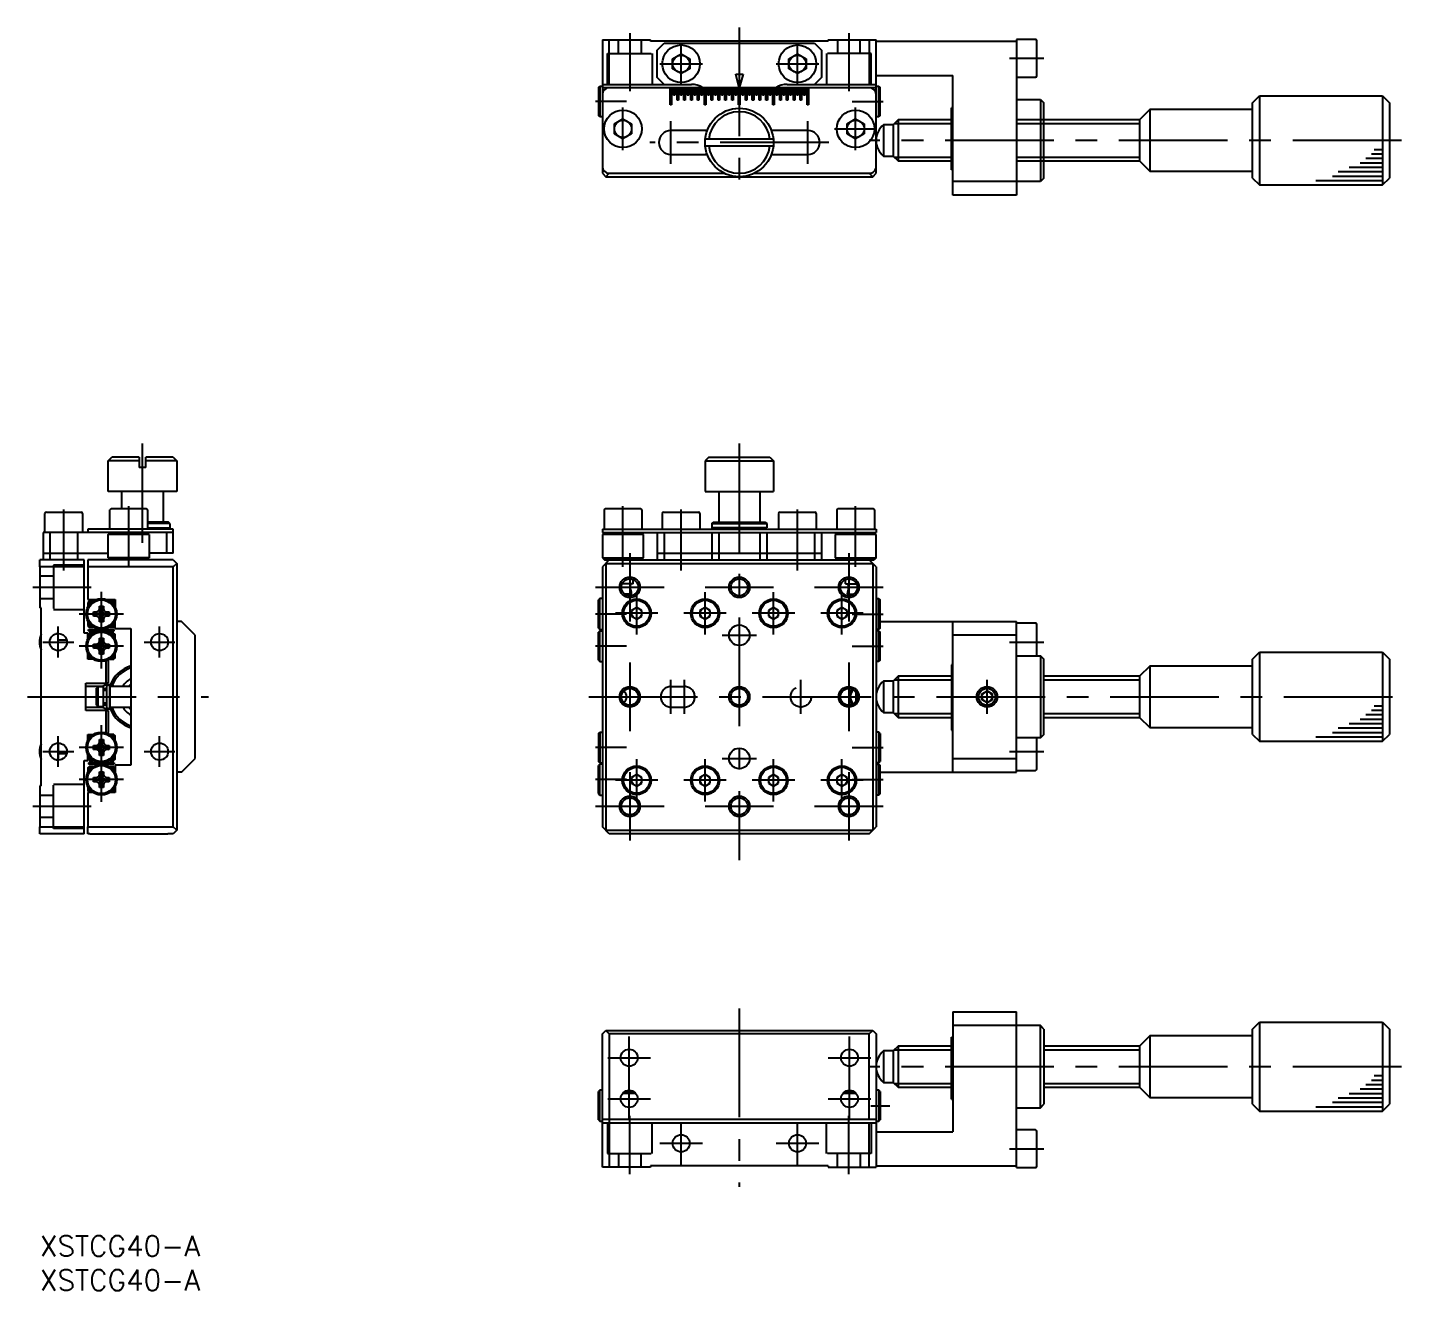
# Model space of a CAD drawing. Extents: x -2 to 411, y -8 to 177.
# Drawn here: x -1.8 to 199.3, y -8 to 176.5 of the extents above; entities that cross this region are included whole.
import ezdxf

# ---------------------------------------------------------------- set-up
doc = ezdxf.new("R2010")
doc.units = 0
doc.header["$LTSCALE"] = 0.5
doc.linetypes.add('CENTER', pattern=[50.8, 31.75, -6.35, 6.35, -6.35])
doc.linetypes.add('DASHED', pattern=[19.05, 12.7, -6.35])
for name, color, linetype in [('MSM_CENTER', 1, 'CENTER'), ('MSM_CONTINUOUS', 7, 'CONTINUOUS'), ('MSM_DASHED', 4, 'DASHED'), ('MSM_NARROW', 5, 'CONTINUOUS'), ('MSM_PART_NUMBER', 7, 'CONTINUOUS')]:
    doc.layers.add(name, color=color, linetype=linetype)
doc.styles.get("Standard").update_dxf_attribs({"font": 'txt.shx', "height": 3, "bigfont": 'bigfont.shx'})

# ---------------------------------------------------------------- blocks, each defined once
blk = doc.blocks.new('*U4')
at = {"layer": 'MSM_PART_NUMBER'}
blk.add_text('XSTCG40-A', height=3, dxfattribs=at).set_placement((0, -3))
blk = doc.blocks.new('*U5')
at = {"layer": 'MSM_PART_NUMBER'}
blk.add_text('XSTCG40-A', height=3, dxfattribs=at).set_placement((0, -8))

msp = doc.modelspace()

# ---------------------------------------------------------------- linework, layer by layer
at = {"layer": 'MSM_CENTER'}
for p, q in [((86.22, 175.73), (86.22, 167.23)), ((102.22, 176.53), (102.22, 152.73)), ((118.22, 175.73), (118.22, 167.23)), ((93.72, 168.13), (93.72, 174.33)), ((110.72, 168.13), (110.72, 174.33)), ((90.62, 171.23), (96.82, 171.23)), ((107.62, 171.23), (113.82, 171.23)), ((141.72, 172.03), (146.72, 172.03)), ((85.72, 165.73), (81.22, 165.73)), ((118.72, 165.73), (123.22, 165.73)), ((85.22, 158.63), (85.22, 164.83)), ((119.22, 158.63), (119.22, 164.83)), ((92.22, 156.63), (92.22, 162.83)), ((112.22, 156.63), (112.22, 162.83)), ((116.12, 161.73), (122.32, 161.73)), ((115.32, 159.73), (89.12, 159.73)), ((198.97, 160.03), (121.22, 160.03)), ((15, 101.24), (15, 115.74)), ((102.22, 115.74), (102.22, 54.86)), ((13, 97.71), (13, 106.59)), ((85.22, 97.71), (85.22, 106.59)), ((85.22, 97.71), (85.22, 106.59)), ((119.22, 97.71), (119.22, 106.59)), ((119.22, 97.71), (119.22, 106.59)), ((3.5, 97.21), (3.5, 106.09)), ((93.72, 97.21), (93.72, 106.09)), ((93.72, 97.21), (93.72, 106.09)), ((110.72, 97.21), (110.72, 106.09)), ((110.72, 97.21), (110.72, 106.09)), ((86.22, 99.74), (86.22, 89.74)), ((118.22, 99.74), (118.22, 89.74)), ((-1, 94.74), (7.5, 94.74)), ((81.22, 94.74), (91.22, 94.74)), ((97.22, 94.74), (107.22, 94.74)), ((113.22, 94.74), (123.22, 94.74)), ((9, 82.89), (9, 94.09)), ((87.22, 87.84), (87.22, 94.04)), ((97.22, 87.84), (97.22, 94.04)), ((107.22, 87.84), (107.22, 94.04)), ((117.22, 87.84), (117.22, 94.04)), ((12.25, 90.84), (5.75, 90.84)), ((85.72, 90.84), (81.22, 90.84)), ((90.32, 90.94), (84.12, 90.94)), ((100.32, 90.94), (94.12, 90.94)), ((110.32, 90.94), (104.12, 90.94)), ((120.32, 90.94), (114.12, 90.94)), ((118.72, 90.84), (123.22, 90.84)), ((2.7, 84.49), (2.7, 88.99)), ((17.5, 84.49), (17.5, 88.99)), ((0.45, 86.74), (4.95, 86.74)), ((15.25, 86.74), (19.75, 86.74)), ((99.72, 87.74), (104.72, 87.74)), ((141.72, 86.74), (146.72, 86.74)), ((12.25, 86.14), (5.75, 86.14)), ((85.72, 86.14), (81.22, 86.14)), ((118.72, 86.14), (123.22, 86.14)), ((86.22, 83.74), (86.22, 73.74)), ((118.22, 83.74), (118.22, 73.74)), ((92.22, 76.24), (92.22, 81.24)), ((94.22, 76.24), (94.22, 81.24)), ((111.22, 76.24), (111.22, 81.24)), ((138.42, 76.24), (138.42, 81.24)), ((-1.8, 78.74), (24.65, 78.74)), ((80.22, 78.74), (199.28, 78.74)), ((9, 63.39), (9, 74.59)), ((2.7, 68.49), (2.7, 72.99)), ((17.5, 68.49), (17.5, 72.99)), ((0.45, 70.74), (4.95, 70.74)), ((12.25, 71.34), (5.75, 71.34)), ((15.25, 70.74), (19.75, 70.74)), ((85.72, 71.34), (81.22, 71.34)), ((118.72, 71.34), (123.22, 71.34)), ((141.72, 70.74), (146.72, 70.74)), ((87.22, 63.44), (87.22, 69.64)), ((97.22, 63.44), (97.22, 69.64)), ((99.72, 69.74), (104.72, 69.74)), ((107.22, 63.44), (107.22, 69.64)), ((117.22, 63.44), (117.22, 69.64)), ((12.25, 66.64), (5.75, 66.64)), ((85.72, 66.64), (81.22, 66.64)), ((90.32, 66.54), (84.12, 66.54)), ((86.22, 67.74), (86.22, 57.74)), ((100.32, 66.54), (94.12, 66.54)), ((110.32, 66.54), (104.12, 66.54)), ((120.32, 66.54), (114.12, 66.54)), ((118.22, 67.74), (118.22, 57.74)), ((118.72, 66.64), (123.22, 66.64)), ((-1, 62.74), (7.5, 62.74)), ((81.22, 62.74), (91.22, 62.74)), ((97.22, 62.74), (107.22, 62.74)), ((113.22, 62.74), (123.22, 62.74)), ((102.22, 33.18), (102.22, 7.13)), ((86.12, 22.9), (86.12, 29.1)), ((118.32, 22.9), (118.32, 29.1)), ((83.02, 26), (89.22, 26)), ((115.22, 26), (121.42, 26)), ((198.97, 24.7), (121.22, 24.7)), ((86.12, 16.9), (86.12, 23.1)), ((118.32, 16.9), (118.32, 23.1)), ((83.02, 20), (89.22, 20)), ((115.22, 20), (121.42, 20)), ((121.42, 19), (124.22, 19)), ((86.22, 9), (86.22, 17.5)), ((93.72, 10.4), (93.72, 16.6)), ((110.72, 10.4), (110.72, 16.6)), ((118.22, 9), (118.22, 17.5)), ((90.62, 13.5), (96.82, 13.5)), ((107.62, 13.5), (113.82, 13.5)), ((141.72, 12.7), (146.72, 12.7))]:
    msp.add_line(p, q, dxfattribs=at)
at = {"layer": 'MSM_CONTINUOUS'}
for p, q in [((82.22, 174.73), (82.22, 155.23)), ((82.22, 174.73), (89.22, 174.73)), ((83.22, 168.23), (83.22, 174.73)), ((89.22, 174.53), (89.22, 174.73)), ((115.22, 174.53), (89.22, 174.53)), ((90.22, 173.23), (91.22, 174.23)), ((90.22, 169.23), (90.22, 173.23)), ((91.22, 174.23), (113.22, 174.23)), ((113.22, 174.23), (114.22, 173.23)), ((114.22, 173.23), (114.22, 169.23)), ((115.22, 174.53), (115.22, 174.73)), ((115.22, 174.73), (122.22, 174.73)), ((121.22, 174.73), (121.22, 168.23)), ((122.22, 155.23), (122.22, 174.73)), ((122.22, 174.53), (142.72, 174.53)), ((142.72, 174.78), (142.72, 152.03)), ((145.52, 174.78), (142.72, 174.78)), ((145.72, 169.48), (145.72, 174.58)), ((92.47, 171.95), (93.72, 172.67)), ((92.47, 170.51), (92.47, 171.95)), ((93.72, 172.67), (94.97, 171.95)), ((94.97, 171.95), (94.97, 170.51)), ((109.47, 171.95), (110.72, 172.67)), ((109.47, 170.51), (109.47, 171.95)), ((110.72, 172.67), (111.97, 171.95)), ((111.97, 171.95), (111.97, 170.51)), ((91.22, 168.23), (90.22, 169.23)), ((93.72, 169.79), (92.47, 170.51)), ((94.97, 170.51), (93.72, 169.79)), ((101.69, 169.73), (102.76, 169.73)), ((102.22, 167.73), (101.69, 169.73)), ((102.76, 169.73), (102.22, 167.73)), ((110.72, 169.79), (109.47, 170.51)), ((111.97, 170.51), (110.72, 169.79)), ((114.22, 169.23), (113.22, 168.23)), ((122.22, 169.53), (133.42, 169.53)), ((133.42, 152.03), (133.42, 169.53)), ((142.72, 169.28), (145.52, 169.28)), ((81.62, 167.78), (81.82, 167.98)), ((81.62, 167.78), (81.62, 163.68)), ((81.82, 167.98), (82.22, 167.98)), ((81.82, 167.98), (81.82, 163.48)), ((82.22, 168.23), (95.23, 168.23)), ((122.22, 167.73), (82.22, 167.73)), ((92.12, 165.23), (92.12, 167.73)), ((92.32, 167.73), (92.32, 165.23)), ((92.62, 166.63), (92.62, 167.73)), ((92.82, 167.73), (92.82, 166.63)), ((93.12, 165.93), (93.12, 167.73)), ((93.32, 167.73), (93.32, 165.93)), ((93.62, 166.63), (93.62, 167.73)), ((93.82, 167.73), (93.82, 166.63)), ((94.12, 165.93), (94.12, 167.73)), ((94.32, 167.73), (94.32, 165.93)), ((94.62, 166.63), (94.62, 167.73)), ((94.82, 167.73), (94.82, 166.63)), ((95.12, 165.93), (95.12, 167.73)), ((95.32, 167.73), (95.32, 165.93)), ((95.62, 166.63), (95.62, 167.73)), ((95.82, 167.73), (95.82, 166.63)), ((96.12, 165.93), (96.12, 167.73)), ((96.32, 167.73), (96.32, 165.93)), ((96.62, 166.63), (96.62, 167.73)), ((96.82, 167.73), (96.82, 166.63)), ((97.12, 165.23), (97.12, 167.73)), ((97.32, 167.73), (97.32, 165.23)), ((97.62, 166.63), (97.62, 167.73)), ((97.82, 167.73), (97.82, 166.63)), ((98.12, 165.93), (98.12, 167.73)), ((98.32, 167.73), (98.32, 165.93)), ((98.62, 166.63), (98.62, 167.73)), ((98.82, 167.73), (98.82, 166.63)), ((99.12, 165.93), (99.12, 167.73)), ((99.32, 167.73), (99.32, 165.93)), ((99.62, 166.63), (99.62, 167.73)), ((99.82, 167.73), (99.82, 166.63)), ((100.12, 165.93), (100.12, 167.73)), ((100.32, 167.73), (100.32, 165.93)), ((100.62, 166.63), (100.62, 167.73)), ((100.82, 167.73), (100.82, 166.63)), ((101.12, 165.93), (101.12, 167.73)), ((101.32, 167.73), (101.32, 165.93)), ((101.62, 166.63), (101.62, 167.73)), ((101.82, 167.73), (101.82, 166.63)), ((102.12, 165.23), (102.12, 167.73)), ((102.32, 167.73), (102.32, 165.23)), ((102.62, 166.63), (102.62, 167.73)), ((102.82, 167.73), (102.82, 166.63)), ((103.12, 165.93), (103.12, 167.73)), ((103.32, 167.73), (103.32, 165.93)), ((103.62, 166.63), (103.62, 167.73)), ((103.82, 167.73), (103.82, 166.63)), ((104.12, 165.93), (104.12, 167.73)), ((104.32, 167.73), (104.32, 165.93)), ((104.62, 166.63), (104.62, 167.73)), ((104.82, 167.73), (104.82, 166.63)), ((105.12, 165.93), (105.12, 167.73)), ((105.32, 167.73), (105.32, 165.93)), ((105.62, 166.63), (105.62, 167.73)), ((105.82, 167.73), (105.82, 166.63)), ((106.12, 165.93), (106.12, 167.73)), ((106.32, 167.73), (106.32, 165.93)), ((106.62, 166.63), (106.62, 167.73)), ((106.82, 167.73), (106.82, 166.63)), ((107.12, 165.23), (107.12, 167.73)), ((107.32, 167.73), (107.32, 165.23)), ((107.62, 166.63), (107.62, 167.73)), ((107.82, 167.73), (107.82, 166.63)), ((108.12, 165.93), (108.12, 167.73)), ((108.32, 167.73), (108.32, 165.93)), ((108.62, 166.63), (108.62, 167.73)), ((108.82, 167.73), (108.82, 166.63)), ((109.12, 165.93), (109.12, 167.73)), ((109.22, 168.23), (122.22, 168.23)), ((109.32, 167.73), (109.32, 165.93)), ((109.62, 166.63), (109.62, 167.73)), ((109.82, 167.73), (109.82, 166.63)), ((110.12, 165.93), (110.12, 167.73)), ((110.32, 167.73), (110.32, 165.93)), ((110.62, 166.63), (110.62, 167.73)), ((110.82, 167.73), (110.82, 166.63)), ((111.12, 165.93), (111.12, 167.73)), ((111.32, 167.73), (111.32, 165.93)), ((111.62, 166.63), (111.62, 167.73)), ((111.82, 167.73), (111.82, 166.63)), ((112.12, 165.23), (112.12, 167.73)), ((112.32, 167.73), (112.32, 165.23)), ((122.22, 167.98), (122.62, 167.98)), ((122.62, 167.98), (122.82, 167.78)), ((122.62, 163.48), (122.62, 167.98)), ((122.82, 163.68), (122.82, 167.78)), ((92.32, 165.23), (92.12, 165.23)), ((92.82, 166.63), (92.62, 166.63)), ((93.32, 165.93), (93.12, 165.93)), ((93.82, 166.63), (93.62, 166.63)), ((94.32, 165.93), (94.12, 165.93)), ((94.82, 166.63), (94.62, 166.63)), ((95.32, 165.93), (95.12, 165.93)), ((95.82, 166.63), (95.62, 166.63)), ((96.32, 165.93), (96.12, 165.93)), ((96.82, 166.63), (96.62, 166.63)), ((97.32, 165.23), (97.12, 165.23)), ((97.82, 166.63), (97.62, 166.63)), ((98.32, 165.93), (98.12, 165.93)), ((98.82, 166.63), (98.62, 166.63)), ((99.32, 165.93), (99.12, 165.93)), ((99.82, 166.63), (99.62, 166.63)), ((100.32, 165.93), (100.12, 165.93)), ((100.82, 166.63), (100.62, 166.63)), ((101.32, 165.93), (101.12, 165.93)), ((101.82, 166.63), (101.62, 166.63)), ((102.32, 165.23), (102.12, 165.23)), ((102.82, 166.63), (102.62, 166.63)), ((103.32, 165.93), (103.12, 165.93)), ((103.82, 166.63), (103.62, 166.63)), ((104.32, 165.93), (104.12, 165.93)), ((104.82, 166.63), (104.62, 166.63)), ((105.32, 165.93), (105.12, 165.93)), ((105.82, 166.63), (105.62, 166.63)), ((106.32, 165.93), (106.12, 165.93)), ((106.82, 166.63), (106.62, 166.63)), ((107.32, 165.23), (107.12, 165.23)), ((107.82, 166.63), (107.62, 166.63)), ((108.32, 165.93), (108.12, 165.93)), ((108.82, 166.63), (108.62, 166.63)), ((109.32, 165.93), (109.12, 165.93)), ((109.82, 166.63), (109.62, 166.63)), ((110.32, 165.93), (110.12, 165.93)), ((110.82, 166.63), (110.62, 166.63)), ((111.32, 165.93), (111.12, 165.93)), ((111.82, 166.63), (111.62, 166.63)), ((112.32, 165.23), (112.12, 165.23)), ((142.72, 166.03), (146.22, 166.03)), ((146.22, 166.03), (146.22, 154.03)), ((146.22, 166.03), (146.72, 165.53)), ((146.72, 154.53), (146.72, 165.53)), ((177.22, 165.53), (178.22, 166.53)), ((177.22, 154.53), (177.22, 165.53)), ((178.22, 166.53), (196.22, 166.53)), ((178.22, 166.53), (178.22, 153.53)), ((196.22, 166.53), (197.22, 165.53)), ((196.22, 166.53), (196.22, 153.53)), ((197.22, 165.53), (197.22, 154.53)), ((81.82, 163.48), (81.62, 163.68)), ((82.22, 163.48), (81.82, 163.48)), ((83.97, 162.45), (85.22, 163.17)), ((85.22, 163.17), (86.47, 162.45)), ((117.97, 162.45), (119.22, 163.17)), ((119.22, 163.17), (120.47, 162.45)), ((122.62, 163.48), (122.22, 163.48)), ((122.82, 163.68), (122.62, 163.48)), ((125.42, 163.03), (124.72, 162.33)), ((125.42, 163.03), (125.42, 157.03)), ((133.22, 163.03), (125.42, 163.03)), ((133.22, 155.73), (133.22, 164.78)), ((133.42, 164.78), (133.22, 164.78)), ((160.72, 163.03), (142.92, 163.03)), ((162.22, 164.53), (160.72, 163.03)), ((160.72, 163.03), (160.72, 157.03)), ((177.22, 164.53), (162.22, 164.53)), ((162.22, 164.53), (162.22, 155.53)), ((83.97, 161.01), (83.97, 162.45)), ((85.22, 160.29), (83.97, 161.01)), ((86.47, 161.01), (85.22, 160.29)), ((86.47, 162.45), (86.47, 161.01)), ((97.54, 161.48), (92.22, 161.48)), ((112.22, 161.48), (106.91, 161.48)), ((117.97, 161.01), (117.97, 162.45)), ((119.22, 160.29), (117.97, 161.01)), ((120.47, 161.01), (119.22, 160.29)), ((120.47, 162.45), (120.47, 161.01)), ((123.3, 162.33), (123.3, 157.73)), ((124.72, 162.33), (123.3, 162.33)), ((124.72, 162.33), (124.72, 157.73)), ((107.2, 160.23), (97.25, 160.23)), ((97.25, 159.23), (107.2, 159.23)), ((92.22, 157.98), (97.54, 157.98)), ((106.91, 157.98), (112.22, 157.98)), ((123.3, 157.73), (124.72, 157.73)), ((124.72, 157.73), (125.42, 157.03)), ((125.42, 157.03), (133.22, 157.03)), ((142.92, 157.03), (160.72, 157.03)), ((160.72, 157.03), (162.22, 155.53)), ((82.22, 155.23), (82.72, 154.73)), ((82.72, 154.73), (83.22, 155.23)), ((83.22, 155.23), (100.05, 155.23)), ((104.4, 155.23), (121.22, 155.23)), ((121.22, 155.23), (121.72, 154.73)), ((121.72, 154.73), (122.22, 155.23)), ((133.42, 155.73), (133.22, 155.73)), ((162.22, 155.53), (177.22, 155.53)), ((82.72, 154.73), (121.72, 154.73)), ((146.22, 154.03), (133.42, 154.03)), ((146.72, 154.53), (146.22, 154.03)), ((177.22, 154.53), (178.22, 153.53)), ((178.22, 153.53), (196.22, 153.53)), ((196.22, 153.53), (197.22, 154.53)), ((142.72, 152.03), (133.42, 152.03)), ((10, 113.24), (10.5, 113.74)), ((10, 108.74), (10, 113.24)), ((14.5, 113.24), (10, 113.24)), ((14.5, 113.74), (10.5, 113.74)), ((14.5, 113.74), (14.5, 112.24)), ((19.5, 113.74), (15.5, 113.74)), ((15.5, 112.24), (15.5, 113.74)), ((20, 113.24), (15.5, 113.24)), ((19.5, 113.74), (20, 113.24)), ((20, 113.24), (20, 108.74)), ((97.75, 113.74), (97.25, 113.24)), ((97.25, 113.24), (107.2, 113.24)), ((97.25, 113.24), (97.25, 112.24)), ((97.75, 113.74), (106.7, 113.74)), ((106.7, 113.74), (107.2, 113.24)), ((107.2, 113.24), (107.2, 112.24)), ((15.5, 112.24), (14.5, 112.24)), ((97.22, 112.24), (97.22, 108.74)), ((97.22, 112.24), (97.25, 112.24)), ((107.2, 112.24), (107.22, 112.24)), ((107.22, 112.24), (107.22, 108.74)), ((20, 108.74), (10, 108.74)), ((12, 106.24), (12, 108.74)), ((18, 108.74), (18, 104.24)), ((97.22, 108.74), (107.22, 108.74)), ((99.22, 108.74), (99.22, 104.24)), ((105.22, 108.74), (105.22, 104.24)), ((0.75, 102.74), (0.75, 105.54)), ((0.95, 105.74), (6.05, 105.74)), ((6.25, 105.54), (6.25, 102.74)), ((10.25, 103.24), (10.25, 106.04)), ((10.45, 106.24), (15.55, 106.24)), ((15.75, 106.04), (15.75, 103.24)), ((82.47, 106.04), (82.47, 103.24)), ((82.67, 106.24), (87.77, 106.24)), ((87.97, 106.04), (87.97, 103.24)), ((90.97, 105.54), (90.97, 103.24)), ((91.17, 105.74), (96.27, 105.74)), ((96.47, 105.54), (96.47, 103.24)), ((107.97, 105.54), (107.97, 103.24)), ((108.17, 105.74), (113.27, 105.74)), ((113.47, 105.54), (113.47, 103.24)), ((116.47, 106.04), (116.47, 103.24)), ((116.67, 106.24), (121.77, 106.24)), ((121.97, 106.04), (121.97, 103.24)), ((0.5, 102.74), (0.5, 98.74)), ((19.5, 102.74), (0.5, 102.74)), ((1.5, 98.74), (1.5, 102.74)), ((5.5, 102.74), (5.5, 98.74)), ((19.5, 103.24), (7, 103.24)), ((7, 103.24), (7, 102.74)), ((10, 102.44), (10.3, 102.74)), ((16, 102.44), (15.7, 102.74)), ((18.8, 104.24), (15.75, 104.24)), ((19, 104.04), (15.75, 104.04)), ((15.75, 103.44), (19, 103.44)), ((18.5, 102.74), (18.5, 99.74)), ((19, 104.04), (18.8, 104.24)), ((18.8, 103.24), (19, 103.44)), ((19, 104.04), (19, 103.44)), ((19.5, 99.74), (19.5, 103.24)), ((82.22, 103.24), (82.22, 102.74)), ((82.22, 103.24), (122.22, 103.24)), ((82.22, 102.74), (122.22, 102.74)), ((82.52, 102.74), (82.22, 102.44)), ((88.22, 102.44), (87.92, 102.74)), ((90.22, 102.74), (90.22, 98.74)), ((91.22, 102.74), (91.22, 98.74)), ((98.22, 104.04), (98.42, 104.24)), ((98.22, 104.04), (98.22, 103.44)), ((98.22, 104.04), (106.22, 104.04)), ((98.42, 103.24), (98.22, 103.44)), ((106.22, 103.44), (98.22, 103.44)), ((98.22, 102.74), (98.22, 98.74)), ((98.42, 104.24), (106.02, 104.24)), ((99.22, 102.74), (99.22, 98.74)), ((105.22, 102.74), (105.22, 98.74)), ((106.02, 104.24), (106.22, 104.04)), ((106.02, 103.24), (106.22, 103.44)), ((106.22, 104.04), (106.22, 103.44)), ((106.22, 102.74), (106.22, 98.74)), ((113.22, 102.74), (113.22, 98.74)), ((114.22, 102.74), (114.22, 98.74)), ((116.52, 102.74), (116.22, 102.44)), ((122.22, 102.44), (121.92, 102.74)), ((122.22, 103.24), (122.22, 102.74)), ((10, 99.04), (10, 102.44)), ((16, 102.44), (10, 102.44)), ((16, 102.44), (16, 99.04)), ((82.22, 102.44), (82.22, 99.04)), ((82.23, 102.44), (82.22, 102.44)), ((88.22, 102.44), (82.23, 102.44)), ((88.22, 99.04), (88.22, 102.44)), ((116.22, 102.44), (116.22, 99.04)), ((116.23, 102.44), (116.22, 102.44)), ((122.22, 102.44), (116.23, 102.44)), ((122.22, 99.04), (122.22, 102.44)), ((0, 97.74), (0, 98.74)), ((6.5, 98.74), (0, 98.74)), ((0.5, 99.74), (10, 99.74)), ((6.5, 88.04), (6.5, 98.74)), ((7, 98.74), (7, 92.94)), ((19.5, 98.74), (7, 98.74)), ((10, 99.04), (10.3, 98.74)), ((16, 99.04), (10, 99.04)), ((15.7, 98.74), (16, 99.04)), ((19.5, 99.74), (16, 99.74)), ((19.5, 98.74), (20, 98.24)), ((82.22, 99.04), (88.22, 99.04)), ((82.22, 99.04), (82.52, 98.74)), ((83.22, 98.74), (82.22, 97.74)), ((82.52, 98.74), (121.92, 98.74)), ((87.92, 98.74), (88.22, 99.04)), ((90.22, 99.74), (114.22, 99.74)), ((116.22, 99.04), (122.22, 99.04)), ((116.22, 99.04), (116.52, 98.74)), ((122.22, 97.74), (121.22, 98.74)), ((122.22, 99.04), (121.92, 98.74)), ((0, 97.74), (0, 91.74)), ((6.5, 97.74), (0, 97.74)), ((19.5, 97.74), (7, 97.74)), ((20, 98.24), (19.5, 97.74)), ((19.5, 59.74), (19.5, 97.74)), ((20, 98.24), (20, 59.24)), ((82.22, 97.74), (82.22, 59.74)), ((82.72, 98.24), (121.72, 98.24)), ((82.72, 98.24), (82.72, 59.24)), ((121.72, 98.24), (121.72, 59.24)), ((122.22, 97.74), (122.22, 59.74)), ((86.72, 95.24), (85.1, 95.24)), ((86.72, 95.24), (86.72, 95.86)), ((117.72, 95.24), (117.72, 95.86)), ((117.72, 95.24), (119.35, 95.24)), ((7, 92.94), (8.19, 92.94)), ((7.2, 92.74), (7, 92.54)), ((7, 92.54), (7, 91.87)), ((7, 92.54), (7.53, 92.54)), ((7.79, 92.74), (7.2, 92.74)), ((7.2, 92.19), (7.2, 92.74)), ((8.13, 92.91), (8.1, 92.94)), ((9.81, 92.94), (11, 92.94)), ((9.9, 92.94), (9.87, 92.91)), ((10.8, 92.74), (10.21, 92.74)), ((10.47, 92.54), (11, 92.54)), ((11, 92.54), (10.8, 92.74)), ((10.8, 92.74), (10.8, 92.19)), ((11, 92.94), (11, 91.87)), ((81.82, 93.09), (81.62, 92.89)), ((81.62, 88.79), (81.62, 92.89)), ((82.22, 93.09), (81.82, 93.09)), ((81.82, 88.59), (81.82, 93.09)), ((86.47, 93.74), (85.51, 93.74)), ((86.47, 93.74), (86.1, 93.52)), ((117.98, 93.74), (118.94, 93.74)), ((117.98, 93.74), (118.35, 93.52)), ((122.22, 93.09), (122.62, 93.09)), ((122.62, 93.09), (122.82, 92.89)), ((122.62, 88.59), (122.62, 93.09)), ((122.82, 88.79), (122.82, 92.89)), ((0.2, 91.74), (0, 91.74)), ((0.2, 65.74), (0.2, 91.74)), ((7.85, 91.14), (8.2, 91.14)), ((7.85, 90.54), (7.85, 91.14)), ((7.85, 91.14), (8.2, 90.93)), ((7.85, 90.54), (8.2, 90.75)), ((8.2, 90.54), (7.85, 90.54)), ((8.2, 90.93), (8.41, 90.93)), ((8.2, 90.93), (8.2, 90.75)), ((8.41, 90.75), (8.2, 90.75)), ((8.7, 91.99), (9.3, 91.99)), ((8.7, 91.64), (8.7, 91.99)), ((8.7, 91.99), (8.91, 91.63)), ((8.91, 91.43), (8.91, 91.63)), ((9.09, 91.63), (8.91, 91.63)), ((9.3, 91.99), (9.09, 91.63)), ((9.09, 91.63), (9.09, 91.43)), ((9.3, 91.99), (9.3, 91.64)), ((9.59, 90.93), (9.8, 90.93)), ((9.8, 90.75), (9.59, 90.75)), ((9.8, 91.14), (10.15, 91.14)), ((9.8, 90.93), (10.15, 91.14)), ((9.8, 90.93), (9.8, 90.75)), ((9.8, 90.75), (10.15, 90.54)), ((10.15, 90.54), (9.8, 90.54)), ((10.15, 91.14), (10.15, 90.54)), ((87.22, 91.81), (86.47, 91.37)), ((86.47, 91.37), (86.47, 90.51)), ((86.47, 90.51), (87.22, 90.07)), ((87.97, 91.37), (87.22, 91.81)), ((87.22, 90.07), (87.97, 90.51)), ((87.97, 90.51), (87.97, 91.37)), ((97.22, 91.81), (96.47, 91.37)), ((96.47, 91.37), (96.47, 90.51)), ((96.47, 90.51), (97.22, 90.07)), ((97.97, 91.37), (97.22, 91.81)), ((97.22, 90.07), (97.97, 90.51)), ((97.97, 90.51), (97.97, 91.37)), ((107.22, 91.81), (106.47, 91.37)), ((106.47, 91.37), (106.47, 90.51)), ((106.47, 90.51), (107.22, 90.07)), ((107.97, 91.37), (107.22, 91.81)), ((107.22, 90.07), (107.97, 90.51)), ((107.97, 90.51), (107.97, 91.37)), ((117.22, 91.81), (116.47, 91.37)), ((116.47, 91.37), (116.47, 90.51)), ((116.47, 90.51), (117.22, 90.07)), ((117.97, 91.37), (117.22, 91.81)), ((117.22, 90.07), (117.97, 90.51)), ((117.97, 90.51), (117.97, 91.37)), ((7, 89.81), (7, 89.14)), ((7, 89.14), (7.2, 88.94)), ((7.53, 89.14), (7, 89.14)), ((7.12, 88.59), (10.87, 88.59)), ((7.12, 88.39), (7.12, 88.59)), ((7.2, 88.94), (7.2, 89.49)), ((7.2, 88.94), (7.79, 88.94)), ((8.05, 88.59), (8.19, 88.74)), ((8.05, 88.59), (8.05, 88.59)), ((8.05, 88.59), (8.05, 88.59)), ((8.7, 89.69), (8.7, 90.04)), ((8.7, 89.69), (8.91, 90.04)), ((9.3, 89.69), (8.7, 89.69)), ((8.91, 90.04), (8.91, 90.25)), ((9.09, 90.04), (8.91, 90.04)), ((9.09, 90.25), (9.09, 90.04)), ((9.3, 89.69), (9.09, 90.04)), ((9.3, 90.04), (9.3, 89.69)), ((9.65, 88.69), (9.75, 88.59)), ((9.76, 88.72), (9.89, 88.59)), ((9.81, 88.74), (9.95, 88.59)), ((9.95, 88.59), (9.95, 88.59)), ((9.95, 88.59), (9.95, 88.59)), ((10.21, 88.94), (10.8, 88.94)), ((11, 89.14), (10.47, 89.14)), ((10.8, 89.49), (10.8, 88.94)), ((10.8, 88.94), (11, 89.14)), ((10.87, 88.39), (10.87, 88.59)), ((11, 88.74), (11, 89.81)), ((11, 88.74), (13.3, 88.74)), ((13.3, 88.74), (13.3, 68.74)), ((20.7, 89.74), (20, 89.74)), ((22.7, 87.74), (20.7, 89.74)), ((81.62, 88.79), (81.82, 88.59)), ((81.82, 88.59), (82.22, 88.59)), ((122.62, 88.59), (122.22, 88.59)), ((122.82, 88.79), (122.62, 88.59)), ((122.82, 89.74), (142.72, 89.74)), ((133.42, 67.74), (133.42, 89.74)), ((142.72, 67.74), (142.72, 89.74)), ((145.52, 89.49), (142.72, 89.49)), ((145.72, 84.74), (145.72, 89.29)), ((2.7, 87.94), (2.35, 87.94)), ((2.7, 85.49), (2.7, 87.94)), ((3.91, 87.04), (2.7, 87.04)), ((7, 88.04), (6.5, 88.04)), ((7, 87.17), (7, 88.04)), ((7.2, 88.04), (7, 87.84)), ((7.53, 87.84), (7, 87.84)), ((7.12, 88.39), (10.87, 88.39)), ((7.79, 88.04), (7.2, 88.04)), ((7.2, 88.04), (7.2, 87.49)), ((8.05, 88.38), (8.05, 88.39)), ((8.05, 88.38), (8.05, 88.39)), ((8.19, 88.24), (8.05, 88.38)), ((8.24, 88.26), (8.11, 88.39)), ((8.35, 88.29), (8.25, 88.39)), ((8.7, 87.29), (9.3, 87.29)), ((8.7, 86.94), (8.7, 87.29)), ((8.7, 87.29), (8.91, 86.93)), ((8.91, 86.73), (8.91, 86.93)), ((9.09, 86.93), (8.91, 86.93)), ((9.3, 87.29), (9.09, 86.93)), ((9.09, 86.93), (9.09, 86.73)), ((9.3, 87.29), (9.3, 86.94)), ((9.95, 88.38), (9.81, 88.24)), ((9.95, 88.39), (9.95, 88.38)), ((9.95, 88.39), (9.95, 88.38)), ((10.8, 88.04), (10.21, 88.04)), ((11, 87.84), (10.47, 87.84)), ((10.8, 88.04), (11, 87.84)), ((10.8, 87.49), (10.8, 88.04)), ((11, 87.17), (11, 87.84)), ((22.7, 69.74), (22.7, 87.74)), ((81.82, 88.39), (81.62, 88.19)), ((81.62, 84.09), (81.62, 88.19)), ((81.82, 88.39), (82.22, 88.39)), ((81.82, 83.89), (81.82, 88.39)), ((122.62, 88.39), (122.22, 88.39)), ((122.62, 88.39), (122.82, 88.19)), ((122.62, 83.89), (122.62, 88.39)), ((122.82, 84.09), (122.82, 88.19)), ((142.72, 87.74), (133.42, 87.74)), ((7, 84.24), (7, 85.11)), ((7.2, 84.79), (7.2, 84.24)), ((7.85, 86.44), (8.2, 86.44)), ((7.85, 85.84), (7.85, 86.44)), ((7.85, 86.44), (8.2, 86.23)), ((7.85, 85.84), (8.2, 86.05)), ((8.2, 85.84), (7.85, 85.84)), ((8.2, 86.23), (8.41, 86.23)), ((8.2, 86.23), (8.2, 86.05)), ((8.41, 86.05), (8.2, 86.05)), ((8.7, 84.99), (8.7, 85.34)), ((8.7, 84.99), (8.91, 85.34)), ((9.3, 84.99), (8.7, 84.99)), ((8.91, 85.34), (8.91, 85.55)), ((9.09, 85.34), (8.91, 85.34)), ((9.09, 85.55), (9.09, 85.34)), ((9.3, 84.99), (9.09, 85.34)), ((9.3, 85.34), (9.3, 84.99)), ((9.59, 86.23), (9.8, 86.23)), ((9.8, 86.05), (9.59, 86.05)), ((9.8, 86.44), (10.15, 86.44)), ((9.8, 86.23), (10.15, 86.44)), ((9.8, 86.23), (9.8, 86.05)), ((9.8, 86.05), (10.15, 85.84)), ((10.15, 85.84), (9.8, 85.84)), ((10.15, 86.44), (10.15, 85.84)), ((10.8, 84.24), (10.8, 84.79)), ((11, 84.44), (11, 85.11)), ((142.72, 84.74), (146.22, 84.74)), ((145.72, 84.74), (146.22, 84.74)), ((146.22, 84.74), (146.22, 72.74)), ((146.72, 84.24), (146.22, 84.74)), ((146.22, 84.74), (146.22, 72.74)), ((146.22, 84.74), (146.72, 84.24)), ((177.22, 84.24), (178.22, 85.24)), ((178.22, 85.24), (196.22, 85.24)), ((178.22, 85.24), (178.22, 72.24)), ((196.22, 85.24), (197.22, 84.24)), ((196.22, 85.24), (196.22, 72.24)), ((7.2, 84.24), (7, 84.44)), ((7, 84.44), (7.53, 84.44)), ((7.79, 84.24), (7, 84.24)), ((9.7, 80.74), (9.7, 84)), ((9.87, 84.06), (10, 83.94)), ((10, 83.94), (10, 80.74)), ((10.21, 84.24), (10.8, 84.24)), ((10.47, 84.44), (11, 84.44)), ((11, 84.44), (10.8, 84.24)), ((81.62, 84.09), (81.82, 83.89)), ((81.82, 83.89), (82.22, 83.89)), ((122.62, 83.89), (122.22, 83.89)), ((122.82, 84.09), (122.62, 83.89)), ((133.42, 83.39), (133.22, 83.39)), ((133.22, 83.39), (133.22, 73.89)), ((146.72, 73.24), (146.72, 84.24)), ((146.72, 73.24), (146.72, 84.24)), ((162.22, 83.24), (160.72, 81.74)), ((177.22, 83.24), (162.22, 83.24)), ((162.22, 83.24), (162.22, 74.24)), ((177.22, 73.24), (177.22, 84.24)), ((197.22, 84.24), (197.22, 73.24)), ((6.7, 76.74), (6.7, 80.74)), ((6.7, 80.74), (9.7, 80.74)), ((10, 80.74), (9.7, 80.74)), ((123.3, 81.04), (123.3, 76.44)), ((124.72, 81.04), (123.3, 81.04)), ((125.42, 81.74), (124.72, 81.04)), ((124.72, 81.04), (124.72, 76.44)), ((125.42, 81.74), (125.42, 75.74)), ((133.22, 81.74), (125.42, 81.74)), ((133.22, 80.66), (133.42, 80.66)), ((160.72, 81.74), (146.72, 81.74)), ((160.72, 81.74), (160.72, 75.74)), ((9.1, 80.24), (6.7, 80.24)), ((8.5, 80.18), (8.3, 79.98)), ((8.3, 77.5), (8.3, 79.98)), ((9.1, 80.18), (8.5, 80.18)), ((8.5, 77.29), (8.5, 80.18)), ((9.3, 80.24), (9.1, 80.24)), ((9.1, 80.18), (9.1, 80.24)), ((9.3, 77.24), (9.3, 80.24)), ((9.75, 79.64), (9.3, 79.64)), ((9.7, 79.95), (9.7, 79.64)), ((9.75, 80.24), (9.75, 77.24)), ((10.25, 77.24), (10.25, 80.24)), ((10.3, 79.64), (10.25, 79.64)), ((13.3, 80.24), (10.3, 80.24)), ((10.3, 77.24), (10.3, 80.24)), ((119.32, 78.19), (119.32, 79.29)), ((137.67, 79.17), (138.42, 79.61)), ((137.67, 78.31), (137.67, 79.17)), ((138.42, 79.61), (139.17, 79.17)), ((139.17, 79.17), (139.17, 78.31)), ((6.7, 77.24), (9.1, 77.24)), ((9.7, 76.74), (6.7, 76.74)), ((8.3, 77.5), (8.5, 77.29)), ((9.1, 77.29), (8.5, 77.29)), ((9.1, 77.24), (9.1, 77.29)), ((9.1, 77.24), (9.3, 77.24)), ((9.3, 77.84), (9.75, 77.84)), ((9.7, 77.84), (9.7, 77.53)), ((9.7, 73.48), (9.7, 76.74)), ((9.7, 76.74), (10, 76.74)), ((10, 76.74), (10, 73.54)), ((10.25, 77.84), (10.3, 77.84)), ((10.3, 77.24), (13.3, 77.24)), ((123.3, 76.44), (124.72, 76.44)), ((124.72, 76.44), (125.42, 75.74)), ((133.42, 76.62), (133.22, 76.62)), ((138.42, 77.87), (137.67, 78.31)), ((139.17, 78.31), (138.42, 77.87)), ((125.42, 75.74), (133.22, 75.74)), ((146.72, 75.74), (160.72, 75.74)), ((160.72, 75.74), (162.22, 74.24)), ((7, 72.37), (7, 73.24)), ((7, 73.24), (7.79, 73.24)), ((7.2, 73.24), (7, 73.04)), ((7.53, 73.04), (7, 73.04)), ((7.2, 73.24), (7.2, 72.69)), ((8.7, 72.49), (9.3, 72.49)), ((8.7, 72.14), (8.7, 72.49)), ((8.7, 72.49), (8.91, 72.13)), ((9.3, 72.49), (9.09, 72.13)), ((9.3, 72.49), (9.3, 72.14)), ((9.87, 73.41), (10, 73.54)), ((10.8, 73.24), (10.21, 73.24)), ((10.47, 73.04), (11, 73.04)), ((10.8, 73.24), (10.8, 72.69)), ((10.8, 73.24), (11, 73.04)), ((11, 72.37), (11, 73.04)), ((81.62, 73.39), (81.82, 73.59)), ((81.62, 73.39), (81.62, 69.29)), ((81.82, 73.59), (82.22, 73.59)), ((81.82, 73.59), (81.82, 69.09)), ((122.62, 73.59), (122.22, 73.59)), ((122.62, 73.59), (122.62, 69.09)), ((122.82, 73.39), (122.62, 73.59)), ((122.82, 73.39), (122.82, 69.29)), ((133.22, 73.89), (133.42, 73.89)), ((146.22, 72.74), (142.72, 72.74)), ((145.72, 68.19), (145.72, 72.74)), ((146.22, 72.74), (145.72, 72.74)), ((146.22, 72.74), (146.72, 73.24)), ((146.72, 73.24), (146.22, 72.74)), ((162.22, 74.24), (177.22, 74.24)), ((177.22, 73.24), (178.22, 72.24)), ((196.22, 72.24), (197.22, 73.24)), ((2.7, 71.99), (2.7, 69.54)), ((2.7, 70.44), (3.91, 70.44)), ((7.85, 71.04), (7.85, 71.64)), ((7.85, 71.64), (8.2, 71.64)), ((7.85, 71.64), (8.2, 71.43)), ((7.85, 71.04), (8.2, 71.25)), ((8.2, 71.04), (7.85, 71.04)), ((8.2, 71.43), (8.41, 71.43)), ((8.2, 71.43), (8.2, 71.25)), ((8.41, 71.25), (8.2, 71.25)), ((8.7, 70.19), (8.7, 70.54)), ((8.7, 70.19), (8.91, 70.54)), ((8.91, 71.93), (8.91, 72.13)), ((9.09, 72.13), (8.91, 72.13)), ((8.91, 70.54), (8.91, 70.75)), ((9.09, 70.54), (8.91, 70.54)), ((9.09, 72.13), (9.09, 71.93)), ((9.09, 70.75), (9.09, 70.54)), ((9.3, 70.19), (9.09, 70.54)), ((9.3, 70.54), (9.3, 70.19)), ((9.59, 71.43), (9.8, 71.43)), ((9.8, 71.25), (9.59, 71.25)), ((9.8, 71.64), (10.15, 71.64)), ((9.8, 71.43), (10.15, 71.64)), ((9.8, 71.43), (9.8, 71.25)), ((9.8, 71.25), (10.15, 71.04)), ((10.15, 71.04), (9.8, 71.04)), ((10.15, 71.64), (10.15, 71.04)), ((178.22, 72.24), (196.22, 72.24)), ((2.35, 69.54), (2.7, 69.54)), ((6.5, 69.44), (7, 69.44)), ((6.5, 58.74), (6.5, 69.44)), ((7, 69.44), (7, 70.31)), ((7.53, 69.64), (7, 69.64)), ((7.2, 69.44), (7, 69.64)), ((7, 68.34), (7.2, 68.54)), ((7.12, 69.09), (7.12, 68.89)), ((8.95, 69.09), (7.12, 69.09)), ((10.87, 68.89), (7.12, 68.89)), ((7.2, 69.44), (7.2, 69.99)), ((7.2, 69.44), (7.79, 69.44)), ((7.2, 67.99), (7.2, 68.54)), ((7.79, 68.54), (7.2, 68.54)), ((8.05, 69.1), (8.19, 69.24)), ((8.05, 69.09), (8.05, 69.1)), ((8.05, 69.09), (8.05, 69.1)), ((8.05, 68.88), (8.05, 68.89)), ((8.05, 68.88), (8.05, 68.89)), ((8.19, 68.74), (8.05, 68.88)), ((8.11, 69.09), (8.24, 69.22)), ((8.25, 69.09), (8.35, 69.19)), ((9.3, 70.19), (8.7, 70.19)), ((10.87, 69.09), (9.05, 69.09)), ((9.65, 68.79), (9.75, 68.89)), ((9.76, 68.76), (9.89, 68.89)), ((9.81, 69.24), (9.95, 69.1)), ((9.95, 68.88), (9.81, 68.74)), ((9.95, 69.1), (9.95, 69.09)), ((9.95, 69.1), (9.95, 69.09)), ((9.95, 68.89), (9.95, 68.88)), ((9.95, 68.89), (9.95, 68.88)), ((10.21, 69.44), (10.8, 69.44)), ((10.8, 68.54), (10.21, 68.54)), ((11, 69.64), (10.47, 69.64)), ((10.8, 69.99), (10.8, 69.44)), ((11, 69.64), (10.8, 69.44)), ((10.8, 68.54), (10.8, 67.99)), ((10.8, 68.54), (11, 68.34)), ((10.87, 69.09), (10.87, 68.89)), ((11, 69.64), (11, 70.31)), ((13.3, 68.74), (11, 68.74)), ((11, 68.74), (11, 67.67)), ((20.7, 67.74), (22.7, 69.74)), ((81.82, 69.09), (81.62, 69.29)), ((81.82, 68.89), (81.62, 68.69)), ((81.62, 64.59), (81.62, 68.69)), ((81.82, 69.09), (82.22, 69.09)), ((82.22, 68.89), (81.82, 68.89)), ((81.82, 64.39), (81.82, 68.89)), ((122.62, 69.09), (122.22, 69.09)), ((122.22, 68.89), (122.62, 68.89)), ((122.62, 69.09), (122.82, 69.29)), ((122.62, 68.89), (122.82, 68.69)), ((122.62, 64.39), (122.62, 68.89)), ((122.82, 64.59), (122.82, 68.69)), ((133.42, 69.74), (142.72, 69.74)), ((7, 68.34), (7, 67.67)), ((7, 68.34), (7.53, 68.34)), ((7.85, 66.94), (8.2, 66.94)), ((7.85, 66.34), (7.85, 66.94)), ((7.85, 66.94), (8.2, 66.73)), ((7.85, 66.34), (8.2, 66.55)), ((8.2, 66.73), (8.41, 66.73)), ((8.2, 66.73), (8.2, 66.55)), ((8.41, 66.55), (8.2, 66.55)), ((8.7, 67.79), (9.3, 67.79)), ((8.7, 67.44), (8.7, 67.79)), ((8.7, 67.79), (8.91, 67.43)), ((8.91, 67.23), (8.91, 67.43)), ((9.09, 67.43), (8.91, 67.43)), ((9.3, 67.79), (9.09, 67.43)), ((9.09, 67.43), (9.09, 67.23)), ((9.3, 67.79), (9.3, 67.44)), ((9.59, 66.73), (9.8, 66.73)), ((9.8, 66.55), (9.59, 66.55)), ((9.8, 66.94), (10.15, 66.94)), ((9.8, 66.73), (10.15, 66.94)), ((9.8, 66.73), (9.8, 66.55)), ((9.8, 66.55), (10.15, 66.34)), ((10.15, 66.94), (10.15, 66.34)), ((10.47, 68.34), (11, 68.34)), ((20.7, 67.74), (20, 67.74)), ((87.22, 67.41), (86.47, 66.97)), ((86.47, 66.97), (86.47, 66.11)), ((87.97, 66.97), (87.22, 67.41)), ((87.97, 66.11), (87.97, 66.97)), ((97.22, 67.41), (96.47, 66.97)), ((96.47, 66.97), (96.47, 66.11)), ((97.97, 66.97), (97.22, 67.41)), ((97.97, 66.11), (97.97, 66.97)), ((107.22, 67.41), (106.47, 66.97)), ((106.47, 66.97), (106.47, 66.11)), ((107.97, 66.97), (107.22, 67.41)), ((107.97, 66.11), (107.97, 66.97)), ((117.22, 67.41), (116.47, 66.97)), ((116.47, 66.97), (116.47, 66.11)), ((117.97, 66.97), (117.22, 67.41)), ((117.97, 66.11), (117.97, 66.97)), ((122.82, 67.74), (142.72, 67.74)), ((142.72, 67.99), (145.52, 67.99)), ((0, 65.74), (0, 59.74)), ((0.2, 65.74), (0, 65.74)), ((7, 65.61), (7, 64.94)), ((7.53, 64.94), (7, 64.94)), ((7, 64.94), (7.2, 64.74)), ((7.79, 64.74), (7, 64.74)), ((7, 64.74), (7, 59.74)), ((7.2, 64.74), (7.2, 65.29)), ((8.2, 66.34), (7.85, 66.34)), ((8.7, 65.49), (8.7, 65.84)), ((8.7, 65.49), (8.91, 65.84)), ((9.3, 65.49), (8.7, 65.49)), ((8.91, 65.84), (8.91, 66.05)), ((9.09, 65.84), (8.91, 65.84)), ((9.09, 66.05), (9.09, 65.84)), ((9.3, 65.49), (9.09, 65.84)), ((9.3, 65.84), (9.3, 65.49)), ((10.15, 66.34), (9.8, 66.34)), ((11, 64.74), (10.21, 64.74)), ((11, 64.94), (10.47, 64.94)), ((10.8, 65.29), (10.8, 64.74)), ((11, 64.94), (10.8, 64.74)), ((11, 65.61), (11, 64.74)), ((81.62, 64.59), (81.82, 64.39)), ((81.82, 64.39), (82.22, 64.39)), ((86.47, 66.11), (87.22, 65.67)), ((87.22, 65.67), (87.97, 66.11)), ((96.47, 66.11), (97.22, 65.67)), ((97.22, 65.67), (97.97, 66.11)), ((106.47, 66.11), (107.22, 65.67)), ((107.22, 65.67), (107.97, 66.11)), ((116.47, 66.11), (117.22, 65.67)), ((117.22, 65.67), (117.97, 66.11)), ((122.62, 64.39), (122.22, 64.39)), ((122.82, 64.59), (122.62, 64.39)), ((0, 58.74), (0, 59.74)), ((0, 59.74), (6.5, 59.74)), ((6.5, 58.74), (0, 58.74)), ((7, 59.74), (19.5, 59.74)), ((7, 58.74), (7, 59.74)), ((7.3, 58.74), (7, 58.74)), ((7.3, 58.74), (18.7, 58.74)), ((19.5, 58.74), (18.7, 58.74)), ((20, 59.24), (19.5, 59.74)), ((20, 59.24), (19.5, 58.74)), ((83.22, 58.74), (82.22, 59.74)), ((82.72, 59.24), (121.72, 59.24)), ((121.22, 58.74), (83.22, 58.74)), ((121.22, 58.74), (122.22, 59.74)), ((133.42, 32.7), (133.42, 15.2)), ((133.42, 32.7), (142.72, 32.7)), ((142.72, 9.95), (142.72, 32.7)), ((146.22, 30.7), (133.42, 30.7)), ((146.22, 18.7), (146.22, 30.7)), ((146.72, 30.2), (146.22, 30.7)), ((146.72, 30.2), (146.72, 19.2)), ((177.22, 30.2), (178.22, 31.2)), ((177.22, 19.2), (177.22, 30.2)), ((178.22, 31.2), (196.22, 31.2)), ((178.22, 31.2), (178.22, 18.2)), ((196.22, 31.2), (197.22, 30.2)), ((196.22, 31.2), (196.22, 18.2)), ((197.22, 30.2), (197.22, 19.2)), ((82.22, 29.5), (82.72, 30)), ((82.22, 10), (82.22, 29.5)), ((82.72, 30), (83.22, 29.5)), ((82.72, 30), (121.72, 30)), ((83.22, 29.5), (83.22, 16.5)), ((121.22, 29.5), (83.22, 29.5)), ((121.22, 29.5), (121.72, 30)), ((121.22, 17), (121.22, 29.5)), ((121.72, 30), (122.22, 29.5)), ((122.22, 29.5), (122.22, 17)), ((133.22, 19.95), (133.22, 29)), ((133.22, 29), (133.42, 29)), ((162.22, 29.2), (160.72, 27.7)), ((177.22, 29.2), (162.22, 29.2)), ((162.22, 29.2), (162.22, 20.2)), ((123.3, 27), (123.3, 22.4)), ((124.72, 27), (123.3, 27)), ((125.42, 27.7), (124.72, 27)), ((124.72, 27), (124.72, 22.4)), ((125.42, 27.7), (125.42, 21.7)), ((133.22, 27.7), (125.42, 27.7)), ((160.72, 27.7), (146.72, 27.7)), ((160.72, 27.7), (160.72, 21.7)), ((123.3, 22.4), (124.72, 22.4)), ((124.72, 22.4), (125.42, 21.7)), ((81.82, 21.25), (81.62, 21.05)), ((81.62, 16.95), (81.62, 21.05)), ((82.22, 21.25), (81.82, 21.25)), ((81.82, 16.75), (81.82, 21.25)), ((87.09, 20.8), (85.16, 20.8)), ((85.37, 21), (86.87, 21)), ((119.29, 20.8), (117.36, 20.8)), ((117.57, 21), (119.07, 21)), ((122.62, 21.25), (122.22, 21.25)), ((122.82, 21.05), (122.62, 21.25)), ((122.62, 21.25), (122.62, 16.75)), ((122.82, 21.05), (122.82, 16.95)), ((125.42, 21.7), (133.22, 21.7)), ((146.72, 21.7), (160.72, 21.7)), ((160.72, 21.7), (162.22, 20.2)), ((162.22, 20.2), (177.22, 20.2)), ((133.22, 19.95), (133.42, 19.95)), ((142.72, 18.7), (146.22, 18.7)), ((146.22, 18.7), (146.72, 19.2)), ((177.22, 19.2), (178.22, 18.2)), ((178.22, 18.2), (196.22, 18.2)), ((196.22, 18.2), (197.22, 19.2)), ((81.62, 16.95), (81.82, 16.75)), ((81.82, 16.75), (82.22, 16.75)), ((122.22, 17), (82.22, 17)), ((82.22, 16.5), (122.22, 16.5)), ((83.22, 16.5), (83.22, 10)), ((121.22, 10), (121.22, 16.5)), ((122.22, 17), (122.22, 10)), ((122.22, 16.75), (122.62, 16.75)), ((122.62, 16.75), (122.82, 16.95)), ((122.22, 15.2), (133.42, 15.2)), ((145.52, 15.45), (142.72, 15.45)), ((145.72, 15.25), (145.72, 15.25)), ((145.72, 10.15), (145.72, 15.25)), ((115.22, 10.2), (89.22, 10.2)), ((89.22, 10.2), (89.22, 10)), ((115.22, 10.2), (115.22, 10)), ((122.22, 10.2), (142.72, 10.2)), ((89.22, 10), (82.22, 10)), ((115.22, 10), (122.22, 10)), ((142.72, 9.95), (145.52, 9.95))]:
    msp.add_line(p, q, dxfattribs=at)
for centre, radius in [((93.72, 171.23), 2.75), ((110.72, 171.23), 2.75), ((93.72, 171.23), 1.25), ((110.72, 171.23), 1.25), ((85.22, 161.73), 2.75), ((85.22, 161.73), 1.25), ((102.22, 159.73), 5), ((119.22, 161.73), 2.75), ((119.22, 161.73), 1.25), ((86.22, 94.74), 1.23), ((102.22, 94.74), 1.23), ((118.22, 94.74), 1.23), ((9, 90.84), 2.25), ((9, 90.84), 2.05), ((87.22, 90.94), 2.1), ((87.22, 90.94), 1.9), ((97.22, 90.94), 2.1), ((97.22, 90.94), 1.9), ((107.22, 90.94), 2.1), ((107.22, 90.94), 1.9), ((117.22, 90.94), 2.1), ((117.22, 90.94), 1.9), ((87.22, 90.94), 0.75), ((97.22, 90.94), 0.75), ((107.22, 90.94), 0.75), ((117.22, 90.94), 0.75), ((102.22, 87.74), 1.5), ((2.7, 86.74), 1.25), ((9, 86.14), 2.25), ((9, 86.14), 2.05), ((17.5, 86.74), 1.25), ((86.22, 78.74), 1.23), ((102.22, 78.74), 1.23), ((118.22, 78.74), 1.23), ((138.42, 78.74), 1.23), ((138.42, 78.74), 0.75), ((9, 71.34), 2.25), ((9, 71.34), 2.05), ((2.7, 70.74), 1.25), ((17.5, 70.74), 1.25), ((102.22, 69.74), 1.5), ((9, 66.64), 2.25), ((9, 66.64), 2.05), ((87.22, 66.54), 2.1), ((87.22, 66.54), 1.9), ((97.22, 66.54), 2.1), ((97.22, 66.54), 1.9), ((107.22, 66.54), 2.1), ((107.22, 66.54), 1.9), ((117.22, 66.54), 2.1), ((117.22, 66.54), 1.9), ((87.22, 66.54), 0.75), ((97.22, 66.54), 0.75), ((107.22, 66.54), 0.75), ((117.22, 66.54), 0.75), ((86.22, 62.74), 1.23), ((102.22, 62.74), 1.23), ((118.22, 62.74), 1.23), ((86.12, 26), 1.25), ((118.32, 26), 1.25), ((86.12, 20), 1.25), ((118.32, 20), 1.25), ((93.72, 13.5), 1.25), ((110.72, 13.5), 1.25)]:
    msp.add_circle(centre, radius, dxfattribs=at)
for centre, radius, start, end in [((145.52, 174.58), 0.2, 0, 90), ((145.52, 169.48), 0.2, 270, 0), ((83.22, 166.73), 1, 90, 180), ((95.22, 165.23), 3, 56.4427, 90.0171), ((109.22, 165.23), 3, 90, 123.5573), ((121.22, 166.73), 1, 0, 90), ((102.22, 159.73), 4.5, 6.3794, 173.6206), ((92.22, 159.73), 1.75, 90, 270), ((112.22, 159.73), 1.75, 270, 90), ((125.22, 160.03), 3, 129.9445, 230.0555), ((102.22, 159.73), 4.5, 186.3794, 353.6206), ((83.22, 156.23), 1, 180, 270), ((121.22, 156.23), 1, 270, 0.0287), ((0.95, 105.54), 0.2, 90, 180), ((6.05, 105.54), 0.2, 0, 90), ((10.45, 106.04), 0.2, 90, 180), ((15.55, 106.04), 0.2, 0, 90), ((82.67, 106.04), 0.2, 90, 180), ((87.77, 106.04), 0.2, 0, 90), ((91.17, 105.54), 0.2, 90, 180), ((96.27, 105.54), 0.2, 0, 90), ((108.17, 105.54), 0.2, 90, 180), ((113.27, 105.54), 0.2, 0, 90), ((116.67, 106.04), 0.2, 90, 180), ((121.77, 106.04), 0.2, 0, 90), ((84.63, 95.55), 1.79, 333.0272, 349.932), ((83.81, 93.62), 2.66, 2.5568, 24.8132), ((86.23, 94.74), 0.00246, 153.0644, 206.5626), ((120.64, 93.62), 2.66, 155.1868, 177.4432), ((119.82, 95.55), 1.79, 190.068, 206.9728), ((118.22, 94.74), 0.00246, 333.4374, 26.9356), ((8.2, 91.64), 0.5, 270, 0), ((8.2, 90.04), 0.5, 0, 90), ((8.41, 91.43), 0.5, 270, 0), ((8.41, 90.25), 0.5, 0, 90), ((9.59, 91.43), 0.5, 180, 270), ((9.59, 90.25), 0.5, 90, 180), ((9.8, 91.64), 0.5, 180, 270), ((9.8, 90.04), 0.5, 90, 180), ((145.52, 89.29), 0.2, 0, 90), ((2.7, 86.74), 2.75, 155.38, 204.62), ((8.2, 86.94), 0.5, 270, 0), ((8.41, 86.73), 0.5, 270, 0), ((9.59, 86.73), 0.5, 180, 270), ((9.8, 86.94), 0.5, 180, 270), ((8.2, 85.34), 0.5, 0, 90), ((8.41, 85.55), 0.5, 0, 90), ((9.59, 85.55), 0.5, 90, 180), ((9.8, 85.34), 0.5, 90, 180), ((14.7, 78.74), 4.75, 107.1418, 158.6647), ((14.7, 78.74), 4.45, 108.3371, 158.1684), ((10, 78.74), 1.75, 58.9973, 124.2993), ((10, 80.24), 0.25, 0, 180), ((14.7, 78.74), 3, 117.8181, 150), ((14.7, 78.74), 2.3, 127.4953, 139.2943), ((125.22, 78.74), 3, 129.9445, 230.0555), ((10, 78.74), 1.75, 166.2709, 193.7291), ((10, 78.74), 1.25, 101.5369, 124.0558), ((9.25, 78.74), 1, 64.1581, 87.134), ((10, 78.74), 1.25, 76.1133, 78.4629), ((84.72, 78.74), 1.02, 305.525, 54.3741), ((119.72, 78.74), 1.5, 131.6617, 228.4392), ((119.72, 78.74), 1.3, 128.5603, 231.5406), ((10, 78.74), 1.75, 235.7007, 270), ((9.25, 78.74), 1, 272.866, 295.8419), ((10, 78.74), 1.25, 235.9442, 258.4631), ((10, 77.24), 0.25, 180, 0), ((10, 78.74), 1.75, 270, 301.0027), ((10, 78.74), 1.25, 281.5371, 283.8867), ((14.7, 78.74), 4.75, 201.3353, 252.8582), ((14.7, 78.74), 4.45, 201.8316, 251.6629), ((14.7, 78.74), 3, 210, 242.1819), ((14.7, 78.74), 2.3, 220.7057, 232.5047), ((2.7, 70.74), 2.75, 155.38, 204.62), ((8.2, 72.14), 0.5, 270, 0), ((8.2, 70.54), 0.5, 0, 90), ((8.41, 71.93), 0.5, 270, 0), ((8.41, 70.75), 0.5, 0, 90), ((9.59, 71.93), 0.5, 180, 270), ((9.59, 70.75), 0.5, 90, 180), ((9.8, 72.14), 0.5, 180, 270), ((9.8, 70.54), 0.5, 90, 180), ((8.2, 67.44), 0.5, 270, 0), ((8.41, 67.23), 0.5, 270, 0), ((8.41, 66.05), 0.5, 0, 90), ((9.59, 67.23), 0.5, 180, 270), ((9.59, 66.05), 0.5, 90, 180), ((9.8, 67.44), 0.5, 180, 270), ((145.52, 68.19), 0.2, 270, 0), ((8.2, 65.84), 0.5, 0, 90), ((9.8, 65.84), 0.5, 90, 180), ((125.22, 24.7), 3, 129.9445, 230.0555), ((145.52, 15.25), 0.2, 0, 90), ((145.52, 10.15), 0.2, 270, 0)]:
    msp.add_arc(centre, radius, start, end, dxfattribs=at)
at = {"layer": 'MSM_DASHED'}
for p, q in [((84.57, 172.73), (84.57, 174.73)), ((87.87, 174.73), (87.87, 172.73)), ((116.57, 174.73), (116.57, 172.73)), ((119.87, 172.73), (119.87, 174.73)), ((82.97, 172.73), (89.47, 172.73)), ((82.97, 168.23), (82.97, 172.73)), ((89.47, 172.73), (89.47, 168.23)), ((121.47, 172.73), (114.97, 172.73)), ((114.97, 172.73), (114.97, 168.23)), ((121.47, 168.23), (121.47, 172.73)), ((2, 97.99), (2, 91.49)), ((6.5, 97.99), (2, 97.99)), ((2, 96.39), (0, 96.39)), ((0, 93.09), (2, 93.09)), ((2, 91.49), (6.5, 91.49)), ((92.22, 80.24), (94.22, 80.24)), ((92.22, 77.24), (94.22, 77.24)), ((0, 64.39), (2, 64.39)), ((2, 59.49), (2, 65.99)), ((2, 65.99), (6.5, 65.99)), ((2, 61.09), (0, 61.09)), ((6.5, 59.49), (2, 59.49)), ((82.97, 16.5), (82.97, 12)), ((89.47, 12), (89.47, 16.5)), ((114.97, 12), (114.97, 16.5)), ((121.47, 16.5), (121.47, 12)), ((82.97, 12), (89.47, 12)), ((84.57, 12), (84.57, 10)), ((87.87, 10), (87.87, 12)), ((121.47, 12), (114.97, 12)), ((116.57, 10), (116.57, 12)), ((119.87, 12), (119.87, 10))]:
    msp.add_line(p, q, dxfattribs=at)
msp.add_circle((111.22, 78.74), 1.5, dxfattribs=at)
for centre, start, end in [((92.22, 78.74), 90, 270), ((94.22, 78.74), 270, 90)]:
    msp.add_arc(centre, 1.5, start, end, dxfattribs=at)
at = {"layer": 'MSM_NARROW'}
for p, q in [((124.88, 162.49), (133.22, 162.49)), ((142.92, 162.49), (160.72, 162.49)), ((124.88, 157.57), (133.22, 157.57)), ((142.92, 157.57), (160.72, 157.57)), ((193.79, 157.43), (196.22, 157.43)), ((194.6, 158.08), (196.22, 158.08)), ((195.01, 158.73), (196.22, 158.73)), ((189.72, 155.48), (196.22, 155.48)), ((191.35, 156.13), (196.22, 156.13)), ((192.97, 156.78), (196.22, 156.78)), ((186.47, 154.18), (196.22, 154.18)), ((188.91, 154.83), (196.22, 154.83)), ((124.88, 81.2), (133.22, 81.2)), ((146.72, 81.2), (160.72, 81.2)), ((194.6, 76.79), (196.22, 76.79)), ((195.01, 77.44), (196.22, 77.44)), ((124.88, 76.28), (133.22, 76.28)), ((146.72, 76.28), (160.72, 76.28)), ((191.35, 74.84), (196.22, 74.84)), ((192.97, 75.49), (196.22, 75.49)), ((193.79, 76.14), (196.22, 76.14)), ((186.47, 72.89), (196.22, 72.89)), ((188.91, 73.54), (196.22, 73.54)), ((189.72, 74.19), (196.22, 74.19)), ((124.88, 27.16), (133.22, 27.16)), ((146.72, 27.16), (160.72, 27.16)), ((124.88, 22.24), (133.22, 22.24)), ((146.72, 22.24), (160.72, 22.24)), ((194.6, 22.75), (196.22, 22.75)), ((195.01, 23.4), (196.22, 23.4)), ((189.72, 20.15), (196.22, 20.15)), ((191.35, 20.8), (196.22, 20.8)), ((192.97, 21.45), (196.22, 21.45)), ((193.79, 22.1), (196.22, 22.1)), ((186.47, 18.85), (196.22, 18.85)), ((188.91, 19.5), (196.22, 19.5))]:
    msp.add_line(p, q, dxfattribs=at)
for centre in [(86.22, 94.74), (102.22, 94.74), (118.22, 94.74), (86.22, 78.74), (102.22, 78.74), (118.22, 78.74), (138.42, 78.74), (86.22, 62.74), (102.22, 62.74), (118.22, 62.74)]:
    msp.add_circle(centre, 1.5, dxfattribs=at)

# ---------------------------------------------------------------- block references
at = {"layer": 'MSM_CONTINUOUS'}
for name in ['*U4', '*U5']:
    msp.add_blockref(name, (0, 0), dxfattribs=at)

doc.saveas('drawing.dxf')
